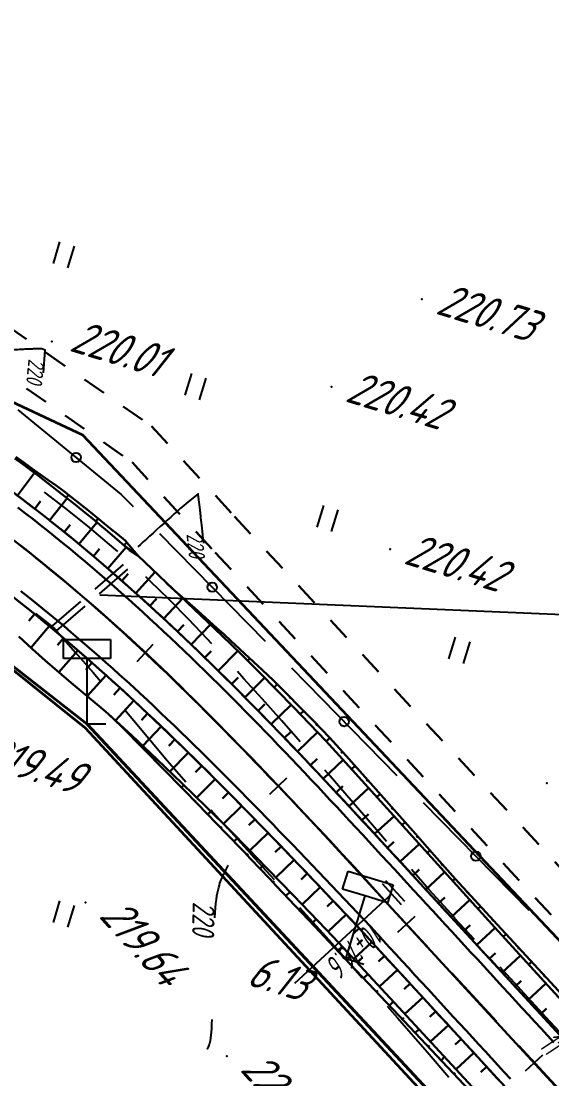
# Model space of a CAD drawing. Header units: millimetres. Extents: x -698 to 8131, y -704 to 4503.
# Drawn here: x 360.5 to 416.8, y 3976.2 to 4088.6 of the extents above; entities that cross this region are included whole.
import ezdxf

# ---------------------------------------------------------------- set-up
doc = ezdxf.new("R2010")
doc.units = ezdxf.units.MM
for name, pattern in [('CONTI', [0]), ('DASHED', [0.75, 0.5, -0.25]), ('STRIHSMALL', [1, 0.5, -0.5])]:
    doc.linetypes.add(name, pattern=pattern)
for name, color, linetype, lineweight in [('10', 1, 'Continuous', 35), ('КОПИЯ_ОСЬ_13_ОТКОСЫ', 7, 'Continuous', 30), ('КОПИЯ_ОСЬ_ГРАНИЦЫ_ПОЛОС', 7, 'Continuous', 30), ('ОСЬ_ВЕРХ_ПОКРЫТИЯ_ГРАНИЦЫ_ПОЛОС', 7, 'Continuous', 30), ('ОСЬ_ВЕРХ_ПОКРЫТИЯ_ОСЬ', 1, 'Continuous', 30)]:
    doc.layers.add(name, color=color, linetype=linetype, lineweight=lineweight)
for name, color, linetype in [('_Ростелеком', 6, 'Continuous'), ('GOR_BDEFAULT', 212, 'CONTI'), ('NAD_MDEFAULT', 7, 'CONTI'), ('PI_OTDEFAULT', 172, 'CONTI'), ('PI_TTDEFAULT', 5, 'CONTI'), ('PLN_O', 7, 'CONTI'), ('SIT_LDEFAULT', 7, 'CONTI'), ('USLZNDEFAULT', 7, 'CONTI'), ('ZAPSKDEFAULT', 7, 'CONTI'), ('Изменение выноски', 3, 'Continuous'), ('ОСЬ_ВЕРХ_ПОКРЫТИЯ_ПИКЕТЫ', 1, 'Continuous'), ('ОСЬ_ВЕРХ_ПОКРЫТИЯ_РАЗБИВКА_КРИВ', 1, 'Continuous'), ('разметка', 7, 'Continuous')]:
    doc.layers.add(name, color=color, linetype=linetype)
doc.styles.add('eskd', font='isocpeui.ttf', dxfattribs={"width": 1.2})
doc.styles.add('SHRFT', font='isocpeui.ttf', dxfattribs={"width": 3.5})
doc.styles.get("Standard").update_dxf_attribs({"font": 'isocpeui.ttf'})
doc.styles.add('STYLE1', font='isocpeui.ttf', dxfattribs={"width": 0.9})
doc.linetypes.add('кабель_связи_проект.', pattern='A,10,-1,["/",STYLE1,S=3,R=0,X=0,Y=-1.5],-4.1', length=15.1)

# ---------------------------------------------------------------- blocks, each defined once
blk = doc.blocks.new('BL_2011')
at = {"color": 0}
for p, q in [((0, 0), (0, 2.4)), ((1.6, 0), (1.6, 2.4))]:
    blk.add_line(p, q, dxfattribs=at)
blk = doc.blocks.new('BL_13')
at = {"color": 0}
for p, q in [((-2.5, 7), (-2.5, 9)), ((-2.5, 9), (2.5, 9)), ((2.5, 9), (2.5, 7)), ((0, 7), (-2.5, 7)), ((0, 0), (0, 7)), ((2.5, 7), (0, 7)), ((2, 0), (0, 0))]:
    blk.add_line(p, q, dxfattribs=at)

msp = doc.modelspace()

# ---------------------------------------------------------------- linework, layer by layer
at = {"linetype": 'Continuous'}
msp.add_lwpolyline([(368.86, 4027.62), (423.01, 4025.34), (423.08, 4025.32)], dxfattribs=at)
at = {"layer": '10'}
for points in [[(165.61, 4083.97), (290.41, 4077.99), (309.7, 4074.4), (309.03, 4071.85), (367.03, 4044.64), (488.23, 3916.06), (623.18, 3793.87), (694.3, 3750.11), (751.18, 3726.17), (1046.54, 3727.06), (1198.73, 3733.06)], [(1204.68, 3699.25), (843.89, 3696), (818.68, 3696.29), (766.84, 3701.94), (759.3, 3702.76), (700.41, 3725.32), (697.87, 3716.5), (691.35, 3720.61), (693.15, 3726.02), (659.73, 3743.87), (611.84, 3774.09), (572.89, 3805.78), (475.06, 3897.43), (475.06, 3897.43), (404.44, 3973.4), (367.35, 4013.49), (340.46, 4035.04), (337.92, 4029.37), (334.33, 4032.02)]]:
    msp.add_lwpolyline(points, dxfattribs=at)
at = {"layer": '_Ростелеком', "linetype": 'кабель_связи_проект.', "lineweight": 40, "ltscale": 0.25}
msp.add_lwpolyline([(163.05, 4060.66), (287.87, 4054.42), (308.73, 4049.88), (337.18, 4036.76), (340.46, 4035.04), (367.51, 4013.89), (457.66, 3917.12), (498.43, 3875.83), (540.41, 3836.5), (573.21, 3806.03), (611.82, 3774.85), (637.72, 3757.76), (659.73, 3743.87), (682.68, 3731.62), (700.41, 3725.32), (726.47, 3715.34), (759.55, 3704.13), (813.94, 3697.44), (915.73, 3700.47), (1014.1, 3704.57), (1106.89, 3707.17), (1139.32, 3707.38), (1173.44, 3705.05)], dxfattribs=at)
at = {"layer": 'GOR_BDEFAULT', "color": 212, "elevation": 220, "flags": 128}
for points in [[(362.87, 4051.22), (363.05, 4053.63), (362.7, 4053.77), (362.01, 4053.75), (361.94, 4053.75), (361.88, 4053.75), (361.81, 4053.75), (361.73, 4053.74), (361.65, 4053.74), (361.56, 4053.74), (361.47, 4053.73), (361.37, 4053.73), (361.27, 4053.72), (361.16, 4053.72), (361.03, 4053.71), (360.91, 4053.71), (360.77, 4053.7), (360.62, 4053.69), (360.46, 4053.69), (360.29, 4053.68), (360.11, 4053.67), (359.92, 4053.66), (359.72, 4053.65), (359.5, 4053.63), (359.26, 4053.62), (359.01, 4053.6), (358.75, 4053.58), (358.46, 4053.56), (358.16, 4053.54), (357.84, 4053.51), (357.49, 4053.49), (357.13, 4053.45), (356.74, 4053.42), (356.34, 4053.38), (355.9, 4053.34), (355.45, 4053.29), (354.99, 4053.25), (354.51, 4053.2), (354.02, 4053.15), (353.52, 4053.1), (353.03, 4053.05), (352.54, 4053), (352.06, 4052.95), (351.59, 4052.9), (351.13, 4052.86), (350.69, 4052.82), (350.28, 4052.79), (349.89, 4052.76), (349.53, 4052.73), (349.2, 4052.72), (348.91, 4052.7), (348.65, 4052.7), (348.41, 4052.69), (348.21, 4052.7), (348.02, 4052.7), (347.86, 4052.71), (347.73, 4052.72), (347.61, 4052.73), (347.5, 4052.75), (347.42, 4052.76), (347.34, 4052.78), (347.28, 4052.79), (347.23, 4052.81), (347.18, 4052.82)], [(379.89, 4033.13), (379.84, 4033.58), (379.8, 4033.99), (379.76, 4034.36), (379.72, 4034.71), (379.69, 4035.02), (379.66, 4035.31), (379.63, 4035.57), (379.6, 4035.81), (379.58, 4036.02), (379.56, 4036.22), (379.54, 4036.39), (379.52, 4036.55), (379.5, 4036.7), (379.49, 4036.83), (379.47, 4036.96), (379.35, 4038.01), (379.3, 4038.38), (378.01, 4037.34), (377.74, 4037.1), (377.44, 4036.83), (377.11, 4036.54), (376.76, 4036.23), (376.4, 4035.9), (376.02, 4035.57), (375.64, 4035.22), (375.26, 4034.88), (374.88, 4034.53), (374.51, 4034.2), (374.14, 4033.87), (373.8, 4033.56), (373.47, 4033.26), (373.17, 4032.99), (372.9, 4032.74)], [(381.06, 3993.32), (381.1, 3993.89), (381.14, 3994.4), (381.19, 3994.87), (381.24, 3995.29), (381.3, 3995.66), (381.36, 3996), (381.42, 3996.29), (381.48, 3996.56), (381.55, 3996.79), (381.61, 3997), (381.68, 3997.19), (381.74, 3997.36), (381.81, 3997.5), (381.87, 3997.64), (381.93, 3997.77), (381.98, 3997.89), (382.04, 3998), (382.09, 3998.11), (382.14, 3998.21), (382.19, 3998.3), (382.23, 3998.39), (382.27, 3998.48), (382.31, 3998.55), (382.35, 3998.62), (382.38, 3998.69), (382.41, 3998.75), (382.44, 3998.81), (382.46, 3998.86), (382.49, 3998.9), (382.51, 3998.94)], [(380.26, 3979.4), (380.29, 3979.44), (380.32, 3979.48), (380.36, 3979.53), (380.4, 3979.6), (380.44, 3979.69), (380.48, 3979.8), (380.52, 3979.94), (380.56, 3980.11), (380.6, 3980.32), (380.64, 3980.57), (380.67, 3980.86), (380.71, 3981.2), (380.74, 3981.6), (380.77, 3982.04), (380.8, 3982.55)]]:
    msp.add_lwpolyline(points, dxfattribs=at)
at = {"layer": 'PI_TTDEFAULT', "color": 5}
for p in [(403.06, 4059.02, 220.73), (363.75, 4054.53, 220.01), (393.45, 4049.71, 220.42), (399.67, 4032.48, 220.42), (416.31, 4007.62, 220.81), (367.34, 3994.97, 219.63), (382.33, 3978.66, 220.03)]:
    msp.add_point(p, dxfattribs=at)
at = {"layer": 'PLN_O'}
for p, q in [((360.15, 4047.3), (371.14, 4038.31)), ((371.14, 4038.31), (372.4, 4037.02)), ((375.2, 4034.16), (386.4, 4022.73)), ((389.2, 4019.88), (400.4, 4008.45)), ((403.19, 4005.59), (414.39, 3994.16))]:
    msp.add_line(p, q, dxfattribs=at)
for centre in [(366.34, 4042.23), (380.8, 4028.45), (394.8, 4014.17), (408.79, 3999.88)]:
    msp.add_circle(centre, 0.5, dxfattribs=at)
at = {"layer": 'SIT_LDEFAULT', "color": 7}
for p, q in [((365.11, 4036.9), (363, 4038.54)), ((367.54, 4034.95), (365.11, 4036.9)), ((369.89, 4032.99), (367.54, 4034.95)), ((370.76, 4032.23), (369.89, 4032.99)), ((368.35, 4028.25), (371.37, 4030.87)), ((368.81, 4027.73), (371.83, 4030.35)), ((374.21, 4029.1), (373.73, 4029.54)), ((376.27, 4027.09), (374.21, 4029.1)), ((363.81, 4024.32), (366.83, 4026.94)), ((378.28, 4025.04), (376.27, 4027.09)), ((362.06, 4025.69), (362.45, 4025.33)), ((364.27, 4023.8), (367.29, 4026.42)), ((362.45, 4025.33), (364.04, 4024.06)), ((380.26, 4022.95), (378.28, 4025.04)), ((364.04, 4024.06), (366.23, 4021.54)), ((380.75, 4022.42), (380.26, 4022.95)), ((366.23, 4021.54), (368.15, 4019.4)), ((368.15, 4019.4), (368.95, 4018.46)), ((384.16, 4018.71), (383.46, 4019.48)), ((386.1, 4016.59), (384.16, 4018.71)), ((388.19, 4014.26), (386.1, 4016.59)), ((371.53, 4015.41), (372.07, 4014.77)), ((372.07, 4014.77), (374.06, 4012.39)), ((390.14, 4012.03), (388.19, 4014.26)), ((374.06, 4012.39), (376.05, 4010.02)), ((376.05, 4010.02), (378, 4007.78)), ((393.09, 4008.64), (392.76, 4009.02)), ((395.76, 4005.54), (393.09, 4008.64)), ((398.48, 4002.39), (395.76, 4005.54)), ((380.65, 4004.8), (382.42, 4002.84)), ((382.43, 4002.85), (384.88, 4000.15)), ((399.29, 4001.46), (398.48, 4002.39)), ((384.87, 4000.14), (387.38, 3997.39)), ((403.83, 3996.32), (401.94, 3998.46)), ((406.57, 3993.29), (403.83, 3996.32)), ((390.07, 3994.44), (392.52, 3991.72)), ((408.63, 3991.02), (406.56, 3993.28)), ((392.52, 3991.72), (394.98, 3988.97)), ((394.97, 3988.96), (396.73, 3986.97)), ((412.85, 3986.46), (411.35, 3988.09)), ((416.22, 3982.8), (412.86, 3986.46)), ((399.37, 3983.97), (400.47, 3982.72)), ((400.47, 3982.72), (403.6, 3979.12)), ((418.12, 3980.72), (416.21, 3982.79)), ((403.6, 3979.12), (405.93, 3976.43))]:
    msp.add_line(p, q, dxfattribs=at)
at = {"layer": 'Изменение выноски', "color": 6, "linetype": 'STRIHSMALL', "lineweight": 30, "ltscale": 5}
for points in [[(-80.08, 4181.78), (-68.06, 4176.08), (-11.56, 4135.08), (39.36, 4105.81), (49.47, 4102.47), (78.78, 4099.19), (118.65, 4095.63), (199.08, 4090.64), (291.92, 4082.81), (317.53, 4078.01), (338.52, 4070.51), (374.36, 4045.54), (383.17, 4035.96), (473.88, 3938.05), (557.44, 3861.09)], [(-82.15, 4177.97), (-70.13, 4172.27), (-13.63, 4131.27), (37.28, 4102), (47.4, 4098.67), (76.71, 4095.38), (116.58, 4091.83), (197, 4086.84), (289.85, 4079.01), (315.46, 4074.2), (336.45, 4066.71), (372.28, 4041.74), (381.1, 4032.15), (471.8, 3934.25), (555.37, 3857.28)]]:
    msp.add_lwpolyline(points, dxfattribs=at)
at = {"layer": 'КОПИЯ_ОСЬ_13_ОТКОСЫ'}
for points in [[(359.84, 4042.13), (360.68, 4041.51), (361.52, 4040.89), (362.36, 4040.26), (364.83, 4038.34), (365.65, 4037.7), (366.46, 4037.05), (367.27, 4036.39), (368.07, 4035.73), (368.87, 4035.07), (369.66, 4034.4), (370.45, 4033.73), (371.24, 4033.05), (372.02, 4032.37), (372.9, 4031.81), (375.15, 4029.67), (376.63, 4028.24), (378.89, 4026.13), (381.85, 4023.29), (383.86, 4021.32), (385.85, 4019.34), (389.42, 4015.7), (392.86, 4012.12), (394.64, 4010.18), (397.36, 4007.19), (400.05, 4004.2), (404.07, 3999.73), (410.78, 3992.31), (419.82, 3982.43)], [(359.84, 4042.13), (360.68, 4041.51), (361.52, 4040.89), (362.36, 4040.26), (364.83, 4038.34), (365.65, 4037.7), (366.46, 4037.05), (367.27, 4036.39), (368.07, 4035.73), (368.87, 4035.07), (369.66, 4034.4), (370.45, 4033.73), (371.24, 4033.05), (372.9, 4031.81)], [(359.95, 4042.29), (360.81, 4041.69), (361.65, 4041.07), (362.49, 4040.44), (363.35, 4039.84), (364.21, 4039.24), (365.05, 4038.63), (365.88, 4037.99), (366.7, 4037.34), (367.51, 4036.7), (369.94, 4034.73), (370.74, 4034.07), (371.54, 4033.4), (372.9, 4031.81)], [(360.69, 4041.77), (360.65, 4041.71)], [(360.11, 4038.18), (361.92, 4040.59)], [(362.3, 4040.58), (362.16, 4040.4)], [(363.93, 4039.43), (363.89, 4039.37)], [(365.54, 4038.25), (365.32, 4037.96)], [(361.96, 4036.78), (362.57, 4037.57)], [(363.53, 4035.54), (365.39, 4037.9)], [(367.12, 4037.01), (367.04, 4036.92)], [(365.09, 4034.3), (365.72, 4035.07)], [(366.64, 4033.03), (368.55, 4035.33)], [(368.67, 4035.76), (368.42, 4035.44)], [(370.22, 4034.49), (370.14, 4034.39)], [(368.18, 4031.74), (368.82, 4032.51)], [(369.7, 4030.45), (371.64, 4032.7)], [(371.73, 4033.18), (371.42, 4032.92)], [(371.2, 4029.12), (371.86, 4029.87)], [(372.7, 4027.8), (374.72, 4030.08)], [(375.89, 4028.96), (376.63, 4028.24), (378.89, 4026.13), (381.85, 4023.29), (383.86, 4021.32), (385.85, 4019.34), (389.42, 4015.7), (392.86, 4012.12), (394.64, 4010.18), (397.36, 4007.19), (400.05, 4004.2), (404.07, 3999.73), (410.78, 3992.31), (419.82, 3982.43)], [(375.89, 4028.96), (375.95, 4028.89), (376.13, 4028.71), (376.32, 4028.53), (376.51, 4028.36), (378.96, 4026.21), (381.26, 4024.15), (382.02, 4023.46), (382.76, 4022.76), (386.14, 4019.62), (387.25, 4018.57), (387.98, 4017.86), (388.71, 4017.14), (390.14, 4015.69), (391.56, 4014.24), (393.26, 4012.49), (395.02, 4010.53), (397.04, 4008.27), (402.36, 4002.24), (404.34, 3999.98), (406.61, 3997.45), (411.08, 3992.59), (420.17, 3982.74)], [(359.08, 4027.86), (360.61, 4026.66), (362.13, 4025.44), (365.13, 4022.94), (368.09, 4020.38), (369.74, 4018.91), (371.37, 4017.43), (374.61, 4014.41), (377.81, 4011.33), (381.67, 4007.51), (383.06, 4006.1), (384.73, 4004.4), (386.19, 4002.91), (388.26, 4000.77), (391.02, 3997.89), (396.17, 3992.46), (450.63, 3933.29)], [(374.18, 4026.46), (374.87, 4027.21)], [(375.65, 4025.11), (377.67, 4027.27)], [(378.87, 4026.29), (378.8, 4026.21)], [(361.93, 4025.6), (361.34, 4024.87)], [(380.37, 4024.96), (380.34, 4024.93)], [(363.47, 4024.32), (361.56, 4022.03)], [(377.11, 4023.73), (377.79, 4024.45)], [(378.56, 4022.36), (380.6, 4024.5)], [(381.85, 4023.62), (381.69, 4023.45)], [(360.26, 4023.21), (361.68, 4021.92), (362.39, 4021.28), (363.11, 4020.64), (366.03, 4018.11), (369.01, 4015.63), (369.74, 4015), (372.26, 4012.7), (374.93, 4010.19), (377.58, 4007.65), (380.18, 4005.1), (382.76, 4002.53), (384.56, 4000.7), (386.64, 3998.58), (389.41, 3995.72), (392.86, 3992.13), (394.24, 3990.68), (401.04, 3983.35), (410.14, 3973.51)], [(365.01, 4023.04), (364.37, 4022.28)], [(366.52, 4021.74), (364.52, 4019.42)], [(380, 4020.97), (380.69, 4021.67)], [(381.42, 4019.57), (383.5, 4021.68)], [(383.31, 4022.25), (383.26, 4022.19)], [(368.03, 4020.43), (367.36, 4019.66)], [(384.77, 4020.89), (384.55, 4020.64)], [(369.53, 4019.1), (367.52, 4016.87)], [(386.24, 4019.53), (386.16, 4019.45)], [(382.85, 4018.16), (383.55, 4018.86)], [(384.26, 4016.74), (386.36, 4018.82)], [(387.69, 4018.15), (387.36, 4017.81)], [(371.01, 4017.76), (370.34, 4017.02)], [(389.1, 4016.74), (388.99, 4016.63)], [(369.01, 4015.63), (369.74, 4015), (372.26, 4012.7), (374.93, 4010.19), (377.58, 4007.65), (380.18, 4005.1), (382.76, 4002.53), (384.56, 4000.7), (386.64, 3998.58), (389.41, 3995.72), (392.86, 3992.13), (394.24, 3990.68), (401.04, 3983.35), (410.14, 3973.51), (423.66, 3958.78)], [(369.01, 4015.63), (369.74, 4014.99), (370.45, 4014.33), (371.15, 4013.66), (373.56, 4011.23), (377.66, 4007.04), (379.37, 4005.29), (380.06, 4004.58), (381.43, 4003.17), (382.11, 4002.46), (384.17, 4000.33), (384.85, 3999.61), (386.91, 3997.47), (387.59, 3996.74), (389.64, 3994.58), (391.69, 3992.41), (393.75, 3990.23), (396.06, 3987.74), (400.61, 3982.95), (409.81, 3973.21), (423.39, 3958.53)], [(372.47, 4016.4), (370.51, 4014.29)], [(385.67, 4015.32), (386.37, 4016.02)], [(387.06, 4013.89), (389.19, 4015.94)], [(373.94, 4015.03), (373.28, 4014.33)], [(390.51, 4015.31), (390.14, 4014.95)], [(375.39, 4013.66), (373.42, 4011.61)], [(391.91, 4013.88), (391.78, 4013.76)], [(371.92, 4012.89), (371.98, 4012.95)], [(376.83, 4012.27), (376.18, 4011.59)], [(388.45, 4012.45), (389.16, 4013.13)], [(389.83, 4011.01), (391.96, 4013.06)], [(393.3, 4012.45), (392.9, 4012.08)], [(373.33, 4011.47), (373.35, 4011.49)], [(374.73, 4010.04), (374.91, 4010.22)], [(378.27, 4010.88), (376.3, 4008.89)], [(391.21, 4009.56), (391.93, 4010.23)], [(392.58, 4008.1), (394.71, 4010.1)], [(394.64, 4010.96), (394.5, 4010.84)], [(379.69, 4009.47), (379.03, 4008.81)], [(395.97, 4009.47), (395.59, 4009.13)], [(376.12, 4008.61), (376.18, 4008.67)], [(381.11, 4008.06), (379.17, 4006.1)], [(397.3, 4007.98), (397.17, 4007.86)], [(377.52, 4007.18), (377.79, 4007.45)], [(382.52, 4006.65), (381.87, 4006)], [(393.95, 4006.64), (394.67, 4007.31)], [(395.32, 4005.18), (397.41, 4007.13)], [(378.92, 4005.75), (379.01, 4005.84)], [(398.62, 4006.48), (398.28, 4006.17)], [(380.31, 4004.32), (380.65, 4004.64)], [(383.93, 4005.22), (381.98, 4003.31)], [(396.68, 4003.71), (397.38, 4004.36)], [(399.94, 4004.98), (399.83, 4004.87)], [(385.33, 4003.79), (384.67, 4003.16)], [(398.03, 4002.25), (400.1, 4004.15)], [(401.27, 4003.48), (400.96, 4003.2)], [(381.71, 4002.88), (381.82, 4002.99)], [(386.72, 4002.36), (384.78, 4000.48)], [(383.1, 4001.44), (383.47, 4001.81)], [(399.39, 4000.78), (400.08, 4001.41)], [(400.75, 3999.31), (402.78, 4001.17)], [(402.59, 4001.97), (402.49, 4001.88)], [(384.48, 4000), (384.61, 4000.12)], [(388.11, 4000.92), (387.46, 4000.3)], [(403.91, 4000.47), (403.63, 4000.22)], [(385.86, 3998.55), (386.28, 3998.95)], [(389.49, 3999.48), (387.56, 3997.63)], [(405.24, 3998.98), (405.15, 3998.9)], [(390.88, 3998.03), (390.23, 3997.42)], [(402.1, 3997.83), (402.78, 3998.46)], [(403.46, 3996.36), (405.45, 3998.2)], [(387.24, 3997.11), (387.38, 3997.24)], [(392.26, 3996.59), (390.33, 3994.76)], [(406.58, 3997.49), (406.31, 3997.25)], [(388.62, 3995.66), (389.06, 3996.08)], [(404.81, 3994.89), (405.48, 3995.5)], [(407.93, 3996.02), (407.84, 3995.94)], [(390, 3994.21), (390.15, 3994.35)], [(393.63, 3995.14), (392.99, 3994.53)], [(406.16, 3993.42), (408.14, 3995.24)], [(409.28, 3994.54), (409, 3994.28)], [(391.37, 3992.75), (391.84, 3993.19)], [(395.01, 3993.69), (393.1, 3991.87)], [(396.38, 3992.23), (395.74, 3991.64)], [(407.52, 3991.95), (408.18, 3992.55)], [(408.87, 3990.48), (410.82, 3992.27)], [(410.63, 3993.07), (410.54, 3992.98)], [(392.74, 3991.3), (392.9, 3991.44)], [(411.99, 3991.6), (411.69, 3991.32)], [(394.11, 3989.84), (394.6, 3990.3)], [(397.74, 3990.76), (395.82, 3988.99)], [(413.34, 3990.13), (413.24, 3990.04)], [(399.09, 3989.29), (398.45, 3988.7)], [(410.23, 3989), (410.88, 3989.6)], [(411.58, 3987.53), (413.52, 3989.32)], [(414.7, 3988.66), (414.39, 3988.37)], [(395.47, 3988.37), (395.64, 3988.53)], [(400.45, 3987.82), (398.54, 3986.06)], [(396.84, 3986.92), (397.32, 3987.37)], [(412.94, 3986.06), (413.58, 3986.66)], [(414.29, 3984.59), (416.22, 3986.37)], [(416.06, 3987.19), (415.95, 3987.09)], [(398.22, 3985.47), (398.38, 3985.62)], [(401.8, 3986.35), (401.16, 3985.76)], [(399.6, 3984.02), (400.04, 3984.44)], [(403.16, 3984.87), (401.26, 3983.13)], [(404.51, 3983.4), (403.88, 3982.82)], [(415.64, 3983.12), (416.29, 3983.71)], [(400.97, 3982.56), (401.12, 3982.7)], [(405.87, 3981.93), (403.97, 3980.19)], [(402.35, 3981.11), (402.76, 3981.5)], [(403.72, 3979.66), (403.86, 3979.78)], [(407.22, 3980.46), (406.59, 3979.88)], [(405.09, 3978.2), (405.47, 3978.56)], [(408.57, 3978.99), (406.68, 3977.25)], [(409.93, 3977.52), (409.3, 3976.94)], [(406.47, 3976.75), (406.59, 3976.87)]]:
    msp.add_lwpolyline(points, dxfattribs=at)
at = {"layer": 'КОПИЯ_ОСЬ_ГРАНИЦЫ_ПОЛОС'}
for points in [[(359.94, 4038.31), (360.76, 4037.69), (361.57, 4037.07), (362.38, 4036.45), (363.19, 4035.82), (363.99, 4035.18), (364.79, 4034.54), (365.58, 4033.9), (366.38, 4033.25), (367.16, 4032.6), (367.94, 4031.94), (368.72, 4031.28), (369.5, 4030.62), (370.27, 4029.95), (371.04, 4029.28), (371.8, 4028.6), (372.56, 4027.93), (373.32, 4027.24), (374.07, 4026.56), (374.82, 4025.87), (375.57, 4025.18), (376.31, 4024.49), (377.05, 4023.8), (377.79, 4023.1), (378.52, 4022.4), (379.26, 4021.69), (379.98, 4020.99), (380.71, 4020.28), (381.43, 4019.57), (382.15, 4018.86), (382.87, 4018.14), (383.59, 4017.43), (384.3, 4016.71), (385.01, 4015.99), (385.72, 4015.27), (386.42, 4014.55), (387.13, 4013.82), (387.83, 4013.1), (388.53, 4012.37), (389.23, 4011.64), (389.92, 4010.92), (390.62, 4010.19), (391.31, 4009.45), (392, 4008.72), (392.69, 4007.99), (393.38, 4007.26), (394.07, 4006.52), (394.75, 4005.79), (395.44, 4005.05), (396.12, 4004.32), (396.8, 4003.58), (397.48, 4002.85), (398.16, 4002.11), (398.84, 4001.37), (399.52, 4000.64), (400.2, 3999.9), (400.88, 3999.16), (401.56, 3998.43), (402.23, 3997.69), (402.91, 3996.96), (403.59, 3996.22), (404.26, 3995.48), (404.94, 3994.75), (405.62, 3994.01), (406.29, 3993.28), (406.97, 3992.54), (407.65, 3991.81), (408.33, 3991.07), (409, 3990.33), (409.68, 3989.6), (410.36, 3988.86), (411.03, 3988.13), (411.71, 3987.39), (412.39, 3986.66), (413.06, 3985.92), (413.74, 3985.18), (414.42, 3984.45), (415.1, 3983.71), (415.77, 3982.98), (416.45, 3982.24), (417.13, 3981.51)], [(359.86, 4027.26), (360.62, 4026.65), (361.38, 4026.04), (362.14, 4025.43), (362.89, 4024.81), (363.65, 4024.19), (364.39, 4023.56), (365.14, 4022.93), (365.88, 4022.3), (366.62, 4021.66), (367.36, 4021.01), (368.1, 4020.37), (368.83, 4019.72), (369.56, 4019.06), (370.29, 4018.41), (371.02, 4017.75), (371.74, 4017.08), (372.46, 4016.42), (373.18, 4015.75), (373.9, 4015.07), (374.62, 4014.4), (375.33, 4013.72), (376.04, 4013.04), (376.75, 4012.35), (377.46, 4011.67), (378.17, 4010.98), (378.87, 4010.29), (379.58, 4009.59), (380.28, 4008.9), (380.98, 4008.2), (381.68, 4007.5), (382.38, 4006.79), (383.08, 4006.09), (383.77, 4005.38), (384.47, 4004.68), (385.16, 4003.97), (385.85, 4003.26), (386.54, 4002.54), (387.24, 4001.83), (387.93, 4001.11), (388.62, 4000.4), (389.3, 3999.68), (389.99, 3998.96), (390.68, 3998.24), (391.37, 3997.52), (392.06, 3996.8), (392.75, 3996.07), (393.43, 3995.35), (394.12, 3994.63), (394.81, 3993.9), (395.5, 3993.18), (396.18, 3992.46), (396.85, 3991.73), (397.53, 3990.99), (398.2, 3990.26), (398.88, 3989.52), (399.56, 3988.78), (400.23, 3988.05), (400.91, 3987.31), (401.59, 3986.58), (402.26, 3985.84), (402.94, 3985.11), (403.62, 3984.37), (404.29, 3983.64), (404.97, 3982.9), (405.65, 3982.17), (406.32, 3981.43), (407, 3980.7), (407.68, 3979.96), (408.35, 3979.23), (409.03, 3978.49), (409.71, 3977.76), (410.38, 3977.02), (411.06, 3976.28), (411.74, 3975.55)]]:
    msp.add_lwpolyline(points, dxfattribs=at)
at = {"layer": 'ОСЬ_ВЕРХ_ПОКРЫТИЯ_ГРАНИЦЫ_ПОЛОС', "linetype": 'Continuous'}
for points in [[(456.51, 3938.71), (400.37, 3999.72), (396.29, 4004.14), (393.89, 4006.71), (391.82, 4008.91), (390.09, 4010.74), (385.89, 4015.1), (382.69, 4018.33), (379.43, 4021.52), (376.42, 4024.39), (374.78, 4025.92), (373.12, 4027.42), (370.07, 4030.12), (368.52, 4031.45), (366.96, 4032.77), (365.38, 4034.07), (363.78, 4035.35), (362.71, 4036.19), (361.63, 4037.03), (360.54, 4037.86), (359.55, 4038.6)], [(359.93, 4038.31), (360.75, 4037.7), (361.57, 4037.07), (362.38, 4036.45), (363.19, 4035.82), (363.99, 4035.18), (364.79, 4034.54), (365.58, 4033.9), (366.37, 4033.25), (367.16, 4032.6), (367.94, 4031.94), (368.72, 4031.28), (369.49, 4030.62), (370.27, 4029.95), (371.03, 4029.28), (371.8, 4028.61), (372.56, 4027.93), (373.31, 4027.25), (374.07, 4026.56), (374.82, 4025.88), (375.57, 4025.19), (376.31, 4024.49), (377.05, 4023.8), (377.79, 4023.1), (378.52, 4022.4), (379.25, 4021.7), (379.98, 4020.99), (380.71, 4020.28), (381.43, 4019.57), (382.15, 4018.86), (382.87, 4018.15), (383.58, 4017.43), (384.3, 4016.71), (385.01, 4016), (385.71, 4015.27), (386.42, 4014.55), (387.12, 4013.83), (387.83, 4013.1), (388.53, 4012.38), (389.22, 4011.65), (389.92, 4010.92), (390.61, 4010.19), (391.31, 4009.46), (392, 4008.73), (392.69, 4007.99), (393.38, 4007.26), (394.06, 4006.53), (394.75, 4005.79), (395.43, 4005.06), (396.12, 4004.32), (396.8, 4003.59), (397.48, 4002.85), (398.16, 4002.11), (398.84, 4001.38), (399.52, 4000.64), (400.2, 3999.9), (400.87, 3999.17), (401.55, 3998.43), (402.23, 3997.7), (402.91, 3996.96), (403.58, 3996.22), (404.26, 3995.49), (404.94, 3994.75), (405.61, 3994.02), (406.29, 3993.28), (406.97, 3992.55), (407.65, 3991.81), (408.32, 3991.07), (409, 3990.34), (409.68, 3989.6), (410.35, 3988.87), (411.03, 3988.13), (411.71, 3987.4), (412.38, 3986.66), (413.06, 3985.92), (413.74, 3985.19), (414.42, 3984.45), (415.09, 3983.72), (415.77, 3982.98), (416.45, 3982.25), (417.12, 3981.51)], [(417.06, 3980.1), (416.39, 3980.83), (415.71, 3981.57), (415.03, 3982.3), (414.36, 3983.04), (413.68, 3983.78), (413, 3984.51), (412.33, 3985.25), (411.65, 3985.98), (410.97, 3986.72), (410.29, 3987.45), (409.62, 3988.19), (408.94, 3988.93), (408.26, 3989.66), (407.59, 3990.4), (406.91, 3991.13), (406.23, 3991.87), (405.56, 3992.6), (404.88, 3993.34), (404.2, 3994.08), (403.52, 3994.81), (402.85, 3995.55), (402.17, 3996.28), (401.49, 3997.02), (400.82, 3997.75), (400.14, 3998.49), (399.46, 3999.23), (398.78, 3999.96), (398.1, 4000.7), (397.43, 4001.43), (396.75, 4002.17), (396.06, 4002.91), (395.38, 4003.64), (394.7, 4004.38), (394.02, 4005.11), (393.33, 4005.84), (392.65, 4006.58), (391.96, 4007.31), (391.27, 4008.04), (390.58, 4008.77), (389.89, 4009.5), (389.2, 4010.23), (388.5, 4010.96), (387.81, 4011.68), (387.11, 4012.41), (386.41, 4013.13), (385.7, 4013.85), (385, 4014.57), (384.29, 4015.29), (383.59, 4016.01), (382.87, 4016.73), (382.16, 4017.44), (381.45, 4018.15), (380.73, 4018.86), (380.01, 4019.57), (379.28, 4020.27), (378.56, 4020.98), (377.83, 4021.68), (377.1, 4022.38), (376.36, 4023.07), (375.63, 4023.76), (374.89, 4024.45), (374.14, 4025.14), (373.39, 4025.82), (372.64, 4026.51), (371.89, 4027.18), (371.13, 4027.86), (370.37, 4028.53), (369.61, 4029.2), (368.84, 4029.86), (368.07, 4030.52), (367.3, 4031.18), (366.52, 4031.83), (365.74, 4032.48), (364.95, 4033.12), (364.16, 4033.76), (363.37, 4034.4), (362.57, 4035.03), (361.77, 4035.66), (360.96, 4036.28), (360.15, 4036.9)]]:
    msp.add_lwpolyline(points, dxfattribs=at)
at = {"layer": 'ОСЬ_ВЕРХ_ПОКРЫТИЯ_ГРАНИЦЫ_ПОЛОС', "linetype": 'Continuous', "lineweight": 30}
for points in [[(412.47, 3976.23), (411.8, 3976.96), (411.12, 3977.7), (410.44, 3978.43), (409.77, 3979.17), (409.09, 3979.9), (408.41, 3980.64), (407.74, 3981.37), (407.06, 3982.11), (406.38, 3982.84), (405.71, 3983.58), (405.03, 3984.31), (404.35, 3985.05), (403.68, 3985.79), (403, 3986.52), (402.32, 3987.26), (401.65, 3987.99), (400.97, 3988.73), (400.29, 3989.46), (399.62, 3990.2), (398.94, 3990.93), (398.26, 3991.67), (397.59, 3992.4), (396.91, 3993.14), (396.22, 3993.86), (395.53, 3994.59), (394.85, 3995.31), (394.16, 3996.04), (393.47, 3996.76), (392.78, 3997.49), (392.09, 3998.21), (391.41, 3998.93), (390.72, 3999.65), (390.03, 4000.37), (389.34, 4001.09), (388.65, 4001.81), (387.95, 4002.52), (387.26, 4003.24), (386.57, 4003.95), (385.88, 4004.66), (385.18, 4005.38), (384.48, 4006.08), (383.79, 4006.79), (383.09, 4007.5), (382.39, 4008.2), (381.69, 4008.9), (380.99, 4009.6), (380.28, 4010.3), (379.58, 4011), (378.87, 4011.69), (378.16, 4012.38), (377.45, 4013.07), (376.74, 4013.76), (376.02, 4014.44), (375.31, 4015.12), (374.59, 4015.8), (373.87, 4016.48), (373.14, 4017.15), (372.42, 4017.82), (371.69, 4018.49), (370.96, 4019.15), (370.23, 4019.81), (369.5, 4020.46), (368.76, 4021.12), (368.02, 4021.77), (367.28, 4022.41), (366.54, 4023.05), (365.79, 4023.69), (365.04, 4024.33), (364.29, 4024.96), (363.53, 4025.58), (362.77, 4026.2), (362.01, 4026.82), (361.25, 4027.43), (360.48, 4028.04)], [(411.74, 3975.55), (411.06, 3976.28), (410.38, 3977.02), (409.71, 3977.76), (409.03, 3978.49), (408.35, 3979.23), (407.68, 3979.96), (407, 3980.7), (406.32, 3981.43), (405.65, 3982.17), (404.97, 3982.9), (404.29, 3983.64), (403.62, 3984.37), (402.94, 3985.11), (402.26, 3985.84), (401.59, 3986.58), (400.91, 3987.31), (400.23, 3988.05), (399.56, 3988.78), (398.88, 3989.52), (398.2, 3990.26), (397.53, 3990.99), (396.85, 3991.73), (396.18, 3992.46), (395.5, 3993.18), (394.81, 3993.9), (394.12, 3994.63), (393.43, 3995.35), (392.75, 3996.07), (392.06, 3996.8), (391.37, 3997.52), (390.68, 3998.24), (389.99, 3998.96), (389.3, 3999.68), (388.62, 4000.4), (387.93, 4001.11), (387.24, 4001.83), (386.54, 4002.54), (385.85, 4003.26), (385.16, 4003.97), (384.47, 4004.68), (383.77, 4005.38), (383.08, 4006.09), (382.38, 4006.79), (381.68, 4007.5), (380.98, 4008.2), (380.28, 4008.9), (379.58, 4009.59), (378.87, 4010.29), (378.17, 4010.98), (377.46, 4011.67), (376.75, 4012.35), (376.04, 4013.04), (375.33, 4013.72), (374.62, 4014.4), (373.9, 4015.07), (373.18, 4015.75), (372.47, 4016.42), (371.74, 4017.08), (371.02, 4017.75), (370.29, 4018.41), (369.56, 4019.06), (368.83, 4019.72), (368.1, 4020.37), (367.36, 4021.01), (366.63, 4021.66), (365.88, 4022.3), (365.14, 4022.93), (364.39, 4023.56), (363.65, 4024.19), (362.89, 4024.81), (362.14, 4025.43), (361.38, 4026.04), (360.62, 4026.65), (359.86, 4027.26)]]:
    msp.add_lwpolyline(points, dxfattribs=at)
at = {"layer": 'ОСЬ_ВЕРХ_ПОКРЫТИЯ_ОСЬ'}
msp.add_lwpolyline([(360.41, 4032.91), (361.19, 4032.3), (361.95, 4031.69), (362.72, 4031.07), (363.48, 4030.45), (364.24, 4029.82), (365, 4029.19), (365.75, 4028.56), (366.5, 4027.92), (367.24, 4027.28), (367.98, 4026.63), (368.72, 4025.98), (369.46, 4025.33), (370.19, 4024.68), (370.92, 4024.02), (371.65, 4023.35), (372.37, 4022.69), (373.1, 4022.02), (373.81, 4021.35), (374.53, 4020.68), (375.24, 4020), (375.96, 4019.32), (376.66, 4018.64), (377.37, 4017.95), (378.07, 4017.26), (378.77, 4016.57), (379.47, 4015.88), (380.17, 4015.19), (380.87, 4014.49), (381.56, 4013.79), (382.25, 4013.09), (382.94, 4012.39), (383.63, 4011.69), (384.31, 4010.98), (385, 4010.28), (385.68, 4009.57), (386.36, 4008.86), (387.72, 4007.43), (389.07, 4006), (390.41, 4004.57), (391.76, 4003.13), (393.1, 4001.69), (395.1, 3999.53), (399.1, 3995.19), (399.1, 3995.19), (443.44, 3947.01)], dxfattribs=at)
at = {"layer": 'ОСЬ_ВЕРХ_ПОКРЫТИЯ_ПИКЕТЫ'}
for p, q in [((372.83, 4020.56), (374.54, 4022.39)), ((386.91, 4006.47), (388.72, 4008.19)), ((400.5, 3991.82), (402.34, 3993.51)), ((414.04, 3977.1), (415.88, 3978.8)), ((414.04, 3977.1), (415.88, 3978.8))]:
    msp.add_line(p, q, dxfattribs=at)
at = {"layer": 'ОСЬ_ВЕРХ_ПОКРЫТИЯ_РАЗБИВКА_КРИВ'}
for p, q in [((398.82, 3996.97), (400.85, 3994.76)), ((399.19, 3997.31), (401.22, 3995.1)), ((399.1, 3995.19), (399.84, 3995.86)), ((399.1, 3995.19), (389.53, 3986.38))]:
    msp.add_line(p, q, dxfattribs=at)
at = {"layer": 'разметка', "lineweight": 30, "ltscale": 7}
msp.add_lwpolyline([(399.1, 3995.19), (399.1, 3995.19, 0.012352), (378.08, 4017.28, 0.03661), (355.7, 4036.46, 0.090655), (307.03, 4059.74, 0.037396), (278.04, 4065.1, 0.013155), (247.66, 4067.62), (247.66, 4067.62), (247.66, 4067.62)], format="xyb", dxfattribs=at)
at = {"layer": 'разметка', "linetype": 'DASHED', "lineweight": 30, "ltscale": 14}
msp.add_lwpolyline([(399.1, 3995.19), (466.86, 3921.65)], dxfattribs=at)

# ---------------------------------------------------------------- block references
at = {"layer": '_Ростелеком'}
msp.add_blockref('BL_13', (367.51, 4013.89), dxfattribs=at)
at = {"layer": 'USLZNDEFAULT', "color": 7, "rotation": 342.9999999999999}
msp.add_blockref('BL_13', (394.98, 3988.97), dxfattribs=at)
at = {"layer": 'ZAPSKDEFAULT', "color": 7, "rotation": 342.9999999999999}
for p in [(363.93, 4062.83), (377.93, 4048.83), (391.93, 4034.83), (405.93, 4020.83), (363.93, 3992.83)]:
    msp.add_blockref('BL_2011', p, dxfattribs=at)

# ---------------------------------------------------------------- texts
at = {"layer": 'GOR_BDEFAULT', "color": 212, "style": 'SHRFT', "width": 0.75}
for height, rotation, p in [(1.722, 264.0324, (361.3, 4052.74, 220)), (1.722, 276.1069, (378.05, 4034.1, 220)), (2.362, 268.692, (378.73, 3995.06, 220))]:
    msp.add_text('220', height=height, rotation=rotation, dxfattribs=at).set_placement(p)
at = {"layer": 'NAD_MDEFAULT', "color": 7, "style": 'eskd', "oblique": 10, "width": 0.8}
msp.add_text('6.13', height=3.5, rotation=343, dxfattribs=at).set_placement((384.28, 3986.27))
at = {"layer": 'PI_OTDEFAULT', "color": 172, "style": 'eskd', "oblique": 10, "width": 0.8}
for s, rotation, p in [('220.73', 343, (404.39, 4057.53)), ('220.01', 343, (365.51, 4053.59)), ('220.42', 343, (394.78, 4048.22)), ('220.42', 343, (401, 4030.99)), ('219.49', 343, (356.35, 4009.45)), ('219.64', 312, (368.67, 3993.48)), ('220.03', 312, (383.66, 3977.17))]:
    msp.add_text(s, height=3.5, rotation=rotation, dxfattribs=at).set_placement(p)
at = {"layer": 'ОСЬ_ВЕРХ_ПОКРЫТИЯ_ПИКЕТЫ', "width": 0.6}
msp.add_text('11', height=2.5, rotation=312.6199, dxfattribs=at).set_placement((415.39, 3979.7))
at = {"layer": 'ОСЬ_ВЕРХ_ПОКРЫТИЯ_РАЗБИВКА_КРИВ', "width": 0.6}
msp.add_text('10+76.6', height=2.5, rotation=222.6199, dxfattribs=at).set_placement((397.6, 3993.13))

doc.saveas('drawing.dxf')
